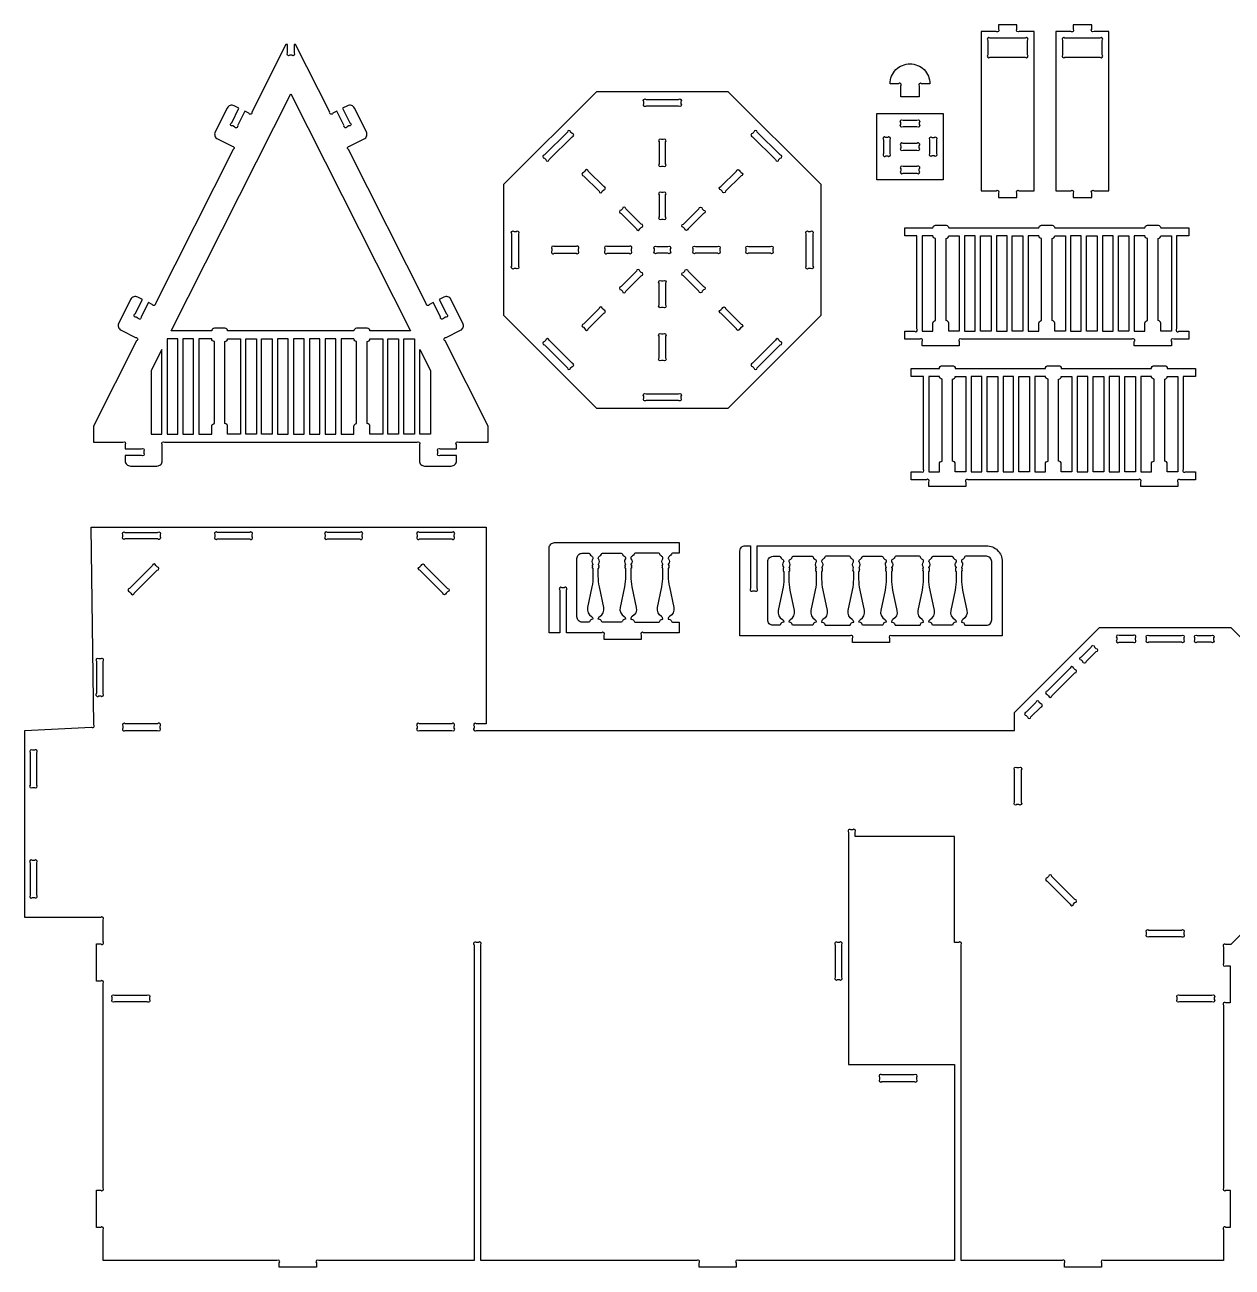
# Model space of a CAD drawing. Extents: x 40 to 213, y -58 to 93.
# Drawn here: x 40.89 to 86.45, y 14.69 to 61.56 of the extents above; entities that cross this region are included whole.
import ezdxf

# ---------------------------------------------------------------- set-up
doc = ezdxf.new("R2010")
doc.units = 0
doc.header["$MEASUREMENT"] = 0
doc.layers.get('0').update_dxf_attribs({"linetype": 'CONTINUOUS'})

msp = doc.modelspace()

# ---------------------------------------------------------------- linework, layer by layer
for points in [[(77.627, 61.559), (77.627, 61.397, -1), (77.539, 61.309), (76.977, 61.309), (76.977, 55.298), (77.539, 55.298, -1), (77.627, 55.21), (77.627, 55.048), (78.327, 55.048), (78.327, 55.21, -1), (78.415, 55.298), (78.977, 55.298), (78.977, 61.309), (78.415, 61.309, -1), (78.327, 61.397), (78.327, 61.559)], [(80.448, 61.559), (80.448, 61.397, -1), (80.359, 61.309), (79.798, 61.309), (79.798, 55.298), (80.359, 55.298, -1), (80.448, 55.21), (80.448, 55.048), (81.148, 55.048), (81.148, 55.21, -1), (81.236, 55.298), (81.798, 55.298), (81.798, 61.309), (81.236, 61.309, -1), (81.148, 61.397), (81.148, 61.559)], [(77.877, 61.059), (77.315, 61.059, 1), (77.227, 60.97), (77.227, 60.422, 1), (77.315, 60.334), (77.877, 60.334), (78.077, 60.334), (78.639, 60.334, 1), (78.727, 60.422), (78.727, 60.97, 1), (78.639, 61.059), (78.077, 61.059)], [(80.698, 61.059), (80.136, 61.059, 1), (80.048, 60.97), (80.048, 60.422, 1), (80.136, 60.334), (80.698, 60.334), (80.898, 60.334), (81.459, 60.334, 1), (81.548, 60.422), (81.548, 60.97, 1), (81.459, 61.059), (80.898, 61.059)], [(56.979, 44.913, 0.414214), (57.179, 45.113), (57.179, 45.313), (56.567, 45.313, -1), (56.479, 45.401), (56.479, 45.474, -1), (56.567, 45.563), (57.179, 45.563), (57.179, 45.724, -1), (57.267, 45.813), (58.379, 45.813), (58.379, 46.416), (56.75, 49.643, -1), (56.789, 49.762), (57.335, 50.037, 0.414214), (57.424, 50.306), (56.973, 51.199, 0.414214), (56.704, 51.287), (56.526, 51.197), (56.801, 50.651, -1), (56.762, 50.532), (56.697, 50.499, -1), (56.578, 50.538), (56.303, 51.084), (56.158, 51.011, -1), (56.04, 51.051), (53.108, 56.859, -1), (53.147, 56.977), (53.693, 57.253, 0.414214), (53.781, 57.522), (53.331, 58.414, 0.414214), (53.062, 58.503), (52.883, 58.413), (53.159, 57.867, -1), (53.12, 57.748), (53.054, 57.715, -1), (52.936, 57.754), (52.66, 58.3), (52.516, 58.227, -1), (52.397, 58.266), (51.112, 60.813), (51.054, 60.813), (51.054, 60.501, -1), (50.966, 60.413), (50.892, 60.413, -1), (50.804, 60.501), (50.804, 60.813), (50.746, 60.813), (49.461, 58.266, -1), (49.342, 58.227), (49.198, 58.3), (48.922, 57.754, -1), (48.803, 57.715), (48.738, 57.748, -1), (48.699, 57.867), (48.974, 58.413), (48.796, 58.503, 0.414214), (48.527, 58.414), (48.077, 57.522, 0.414214), (48.165, 57.253), (48.711, 56.977, -1), (48.75, 56.859), (45.818, 51.051, -1), (45.699, 51.011), (45.555, 51.084), (45.28, 50.538, -1), (45.161, 50.499), (45.095, 50.532, -1), (45.056, 50.651), (45.332, 51.197), (45.153, 51.287, 0.414214), (44.885, 51.199), (44.434, 50.306, 0.414214), (44.523, 50.037), (45.069, 49.762, -1), (45.108, 49.643), (43.479, 46.416), (43.479, 45.813), (44.591, 45.813, -1), (44.679, 45.724), (44.679, 45.563), (45.291, 45.563, -1), (45.379, 45.474), (45.379, 45.401, -1), (45.291, 45.313), (44.679, 45.313), (44.679, 45.113, 0.414214), (44.879, 44.913), (45.879, 44.913, 0.414214), (46.079, 45.113), (46.079, 45.724, -1), (46.167, 45.813), (55.691, 45.813, -1), (55.779, 45.724), (55.779, 45.113, 0.414214), (55.979, 44.913)], [(75.041, 59.338), (74.729, 59.338, 1), (74.641, 59.25), (74.641, 58.838), (73.941, 58.838), (73.941, 59.25, 1), (73.852, 59.338), (73.541, 59.338, -0.414214), (74.291, 60.088, -0.414214)], [(53.913, 50.013, 0.414214), (53.813, 50.113), (53.413, 50.113, 0.414214), (53.313, 50.013), (48.545, 50.013, 0.414214), (48.445, 50.113), (48.045, 50.113, 0.414214), (47.945, 50.013), (46.414, 50.013), (50.929, 58.956), (55.443, 50.013)], [(64.335, 58.746), (65.558, 58.746, -1), (65.647, 58.657), (65.647, 58.584, -1), (65.558, 58.496), (64.335, 58.496, -1), (64.247, 58.584), (64.247, 58.657, -1)], [(74.029, 57.962), (74.552, 57.962, -1), (74.641, 57.873), (74.641, 57.8, -1), (74.552, 57.712), (74.029, 57.712, -1), (73.941, 57.8), (73.941, 57.873, -1)], [(61.363, 57.514), (60.498, 56.65, 1), (60.498, 56.525), (60.55, 56.473, 1), (60.675, 56.473), (61.54, 57.338, 1), (61.54, 57.463), (61.488, 57.514, 1)], [(64.822, 57.142), (64.822, 56.319, 1), (64.91, 56.231), (64.983, 56.231, 1), (65.072, 56.319), (65.072, 57.142, 1), (64.983, 57.231), (64.91, 57.231, 1)], [(68.405, 57.514), (68.353, 57.463, 1), (68.353, 57.338), (69.218, 56.473, 1), (69.343, 56.473), (69.395, 56.525, 1), (69.395, 56.65), (68.53, 57.514, 1)], [(73.452, 57.312), (73.379, 57.312, 1), (73.291, 57.223), (73.291, 56.7, 1), (73.379, 56.612), (73.452, 56.612, 1), (73.541, 56.7), (73.541, 57.223, 1)], [(75.291, 57.223), (75.291, 56.7, -1), (75.202, 56.612), (75.129, 56.612, -1), (75.041, 56.7), (75.041, 57.223, -1), (75.129, 57.312), (75.202, 57.312, -1)], [(74.552, 57.087), (74.029, 57.087, 1), (73.941, 56.998), (73.941, 56.925, 1), (74.029, 56.837), (74.552, 56.837, 1), (74.641, 56.925), (74.641, 56.998, 1)], [(62.028, 56.037), (61.976, 55.985, 1), (61.976, 55.86), (62.558, 55.278, 1), (62.683, 55.278), (62.735, 55.33, 1), (62.735, 55.455), (62.153, 56.037, 1)], [(67.866, 56.037), (67.917, 55.985, -1), (67.917, 55.86), (67.335, 55.278, -1), (67.21, 55.278), (67.158, 55.33, -1), (67.158, 55.455), (67.74, 56.037, -1)], [(74.029, 55.962), (74.552, 55.962, 1), (74.641, 56.05), (74.641, 56.123, 1), (74.552, 56.212), (74.029, 56.212, 1), (73.941, 56.123), (73.941, 56.05, 1)], [(64.822, 55.142), (64.822, 54.319, 1), (64.91, 54.231), (64.983, 54.231, 1), (65.072, 54.319), (65.072, 55.142, 1), (64.983, 55.231), (64.91, 55.231, 1)], [(64.149, 54.041), (63.567, 54.622, 1), (63.442, 54.622), (63.39, 54.571, 1), (63.39, 54.446), (63.972, 53.864, 1), (64.097, 53.864), (64.149, 53.915, 1)], [(66.451, 54.622), (66.503, 54.571, -1), (66.503, 54.446), (65.921, 53.864, -1), (65.796, 53.864), (65.744, 53.915, -1), (65.744, 54.041), (66.326, 54.622, -1)], [(82.665, 49.699), (76.241, 49.699, 1), (76.153, 49.611), (76.153, 49.449), (74.753, 49.449), (74.753, 49.611, 1), (74.665, 49.699), (74.092, 49.699), (74.092, 49.999), (74.465, 49.999, 1), (74.553, 50.088), (74.553, 53.599), (74.092, 53.599), (74.092, 53.899), (75.153, 53.899, -0.414214), (75.253, 53.999), (75.653, 53.999, -0.414214), (75.753, 53.899), (79.153, 53.899, -0.414214), (79.253, 53.999), (79.653, 53.999, -0.414214), (79.753, 53.899), (83.153, 53.899, -0.414214), (83.253, 53.999), (83.653, 53.999, -0.414214), (83.753, 53.899), (84.814, 53.899), (84.814, 53.599), (84.353, 53.599), (84.353, 50.088, 1), (84.441, 49.999), (84.814, 49.999), (84.814, 49.699), (84.241, 49.699, 1), (84.153, 49.611), (84.153, 49.449), (82.753, 49.449), (82.753, 49.611, 1)], [(59.356, 53.766), (59.429, 53.766, -1), (59.517, 53.678), (59.517, 52.455, -1), (59.429, 52.366), (59.356, 52.366, -1), (59.267, 52.455), (59.267, 53.678, -1)], [(70.626, 53.678), (70.626, 52.455, -1), (70.538, 52.366), (70.465, 52.366, -1), (70.376, 52.455), (70.376, 53.678, -1), (70.465, 53.766), (70.538, 53.766, -1)], [(75.253, 50.399), (75.253, 53.499, -0.414214), (75.153, 53.599), (74.753, 53.599), (74.753, 49.999), (75.153, 49.999), (75.153, 50.299, -0.414214)], [(75.653, 50.399), (75.653, 53.499, 0.414214), (75.753, 53.599), (76.153, 53.599), (76.153, 49.999), (75.753, 49.999), (75.753, 50.299, 0.414214)], [(79.153, 49.999), (79.153, 50.299, -0.414214), (79.253, 50.399), (79.253, 53.499, -0.414214), (79.153, 53.599), (78.753, 53.599), (78.753, 49.999)], [(79.753, 49.999), (79.753, 50.299, 0.414214), (79.653, 50.399), (79.653, 53.499, 0.414214), (79.753, 53.599), (80.153, 53.599), (80.153, 49.999)], [(83.253, 50.399), (83.253, 53.499, -0.414214), (83.153, 53.599), (82.753, 53.599), (82.753, 49.999), (83.153, 49.999), (83.153, 50.299, -0.414214)], [(83.753, 49.999), (83.753, 50.299, 0.414214), (83.653, 50.399), (83.653, 53.499, 0.414214), (83.753, 53.599), (84.153, 53.599), (84.153, 49.999)], [(60.782, 53.103), (60.782, 53.03, 1), (60.87, 52.941), (61.693, 52.941, 1), (61.782, 53.03), (61.782, 53.103, 1), (61.693, 53.191), (60.87, 53.191, 1)], [(62.782, 53.103), (62.782, 53.03, 1), (62.87, 52.941), (63.693, 52.941, 1), (63.782, 53.03), (63.782, 53.103, 1), (63.693, 53.191), (62.87, 53.191, 1)], [(65.244, 53.103), (65.244, 53.03, -1), (65.155, 52.941), (64.738, 52.941, -1), (64.65, 53.03), (64.65, 53.103, -1), (64.738, 53.191), (65.155, 53.191, -1)], [(66.2, 53.191), (67.023, 53.191, -1), (67.111, 53.103), (67.111, 53.03, -1), (67.023, 52.941), (66.2, 52.941, -1), (66.111, 53.03), (66.111, 53.103, -1)], [(68.2, 53.191), (69.023, 53.191, -1), (69.111, 53.103), (69.111, 53.03, -1), (69.023, 52.941), (68.2, 52.941, -1), (68.111, 53.03), (68.111, 53.103, -1)], [(63.972, 52.268), (63.39, 51.686, 1), (63.39, 51.561), (63.442, 51.51, 1), (63.567, 51.51), (64.149, 52.092, 1), (64.149, 52.217), (64.097, 52.268, 1)], [(65.921, 52.268), (66.503, 51.686, -1), (66.503, 51.561), (66.451, 51.51, -1), (66.326, 51.51), (65.744, 52.092, -1), (65.744, 52.217), (65.796, 52.268, -1)], [(65.072, 51.813), (65.072, 50.99, -1), (64.983, 50.901), (64.91, 50.901, -1), (64.822, 50.99), (64.822, 51.813, -1), (64.91, 51.901), (64.983, 51.901, -1)], [(62.558, 50.854), (61.976, 50.272, 1), (61.976, 50.147), (62.028, 50.095, 1), (62.153, 50.095), (62.735, 50.677, 1), (62.735, 50.803), (62.683, 50.854, 1)], [(67.335, 50.854), (67.917, 50.272, -1), (67.917, 50.147), (67.866, 50.095, -1), (67.74, 50.095), (67.158, 50.677, -1), (67.158, 50.803), (67.21, 50.854, -1)], [(47.461, 46.113), (47.945, 46.113), (47.945, 46.413, -0.414214), (48.045, 46.513), (48.045, 49.613, -0.414214), (47.945, 49.713), (47.461, 49.713)], [(49.029, 46.113), (48.545, 46.113), (48.545, 46.413, 0.414214), (48.445, 46.513), (48.445, 49.613, 0.414214), (48.545, 49.713), (49.029, 49.713)], [(52.829, 46.113), (53.313, 46.113), (53.313, 46.413, -0.414214), (53.413, 46.513), (53.413, 49.613, -0.414214), (53.313, 49.713), (52.829, 49.713)], [(54.396, 46.113), (53.913, 46.113), (53.913, 46.413, 0.414214), (53.813, 46.513), (53.813, 49.613, 0.414214), (53.913, 49.713), (54.396, 49.713)], [(60.498, 49.482), (61.363, 48.618, 1), (61.488, 48.618), (61.54, 48.669, 1), (61.54, 48.794), (60.675, 49.659, 1), (60.55, 49.659), (60.498, 49.608, 1)], [(65.072, 49.813), (65.072, 48.99, -1), (64.983, 48.901), (64.91, 48.901, -1), (64.822, 48.99), (64.822, 49.813, -1), (64.91, 49.901), (64.983, 49.901, -1)], [(69.218, 49.659), (68.353, 48.794, 1), (68.353, 48.669), (68.405, 48.618, 1), (68.53, 48.618), (69.395, 49.482, 1), (69.395, 49.608), (69.343, 49.659, 1)], [(82.913, 44.396), (76.489, 44.396, 1), (76.401, 44.307), (76.401, 44.146), (75.001, 44.146), (75.001, 44.307, 1), (74.913, 44.396), (74.34, 44.396), (74.34, 44.696), (74.713, 44.696, 1), (74.801, 44.784), (74.801, 48.296), (74.34, 48.296), (74.34, 48.596), (75.401, 48.596, -0.414214), (75.501, 48.696), (75.901, 48.696, -0.414214), (76.001, 48.596), (79.401, 48.596, -0.414214), (79.501, 48.696), (79.901, 48.696, -0.414214), (80.001, 48.596), (83.401, 48.596, -0.414214), (83.501, 48.696), (83.901, 48.696, -0.414214), (84.001, 48.596), (85.062, 48.596), (85.062, 48.296), (84.601, 48.296), (84.601, 44.784, 1), (84.689, 44.696), (85.062, 44.696), (85.062, 44.396), (84.489, 44.396, 1), (84.401, 44.307), (84.401, 44.146), (83.001, 44.146), (83.001, 44.307, 1)], [(75.501, 45.096), (75.501, 48.196, -0.414214), (75.401, 48.296), (75.001, 48.296), (75.001, 44.696), (75.401, 44.696), (75.401, 44.996, -0.414214)], [(75.901, 45.096), (75.901, 48.196, 0.414214), (76.001, 48.296), (76.401, 48.296), (76.401, 44.696), (76.001, 44.696), (76.001, 44.996, 0.414214)], [(79.401, 44.696), (79.401, 44.996, -0.414214), (79.501, 45.096), (79.501, 48.196, -0.414214), (79.401, 48.296), (79.001, 48.296), (79.001, 44.696)], [(80.001, 44.696), (80.001, 44.996, 0.414214), (79.901, 45.096), (79.901, 48.196, 0.414214), (80.001, 48.296), (80.401, 48.296), (80.401, 44.696)], [(83.501, 45.096), (83.501, 48.196, -0.414214), (83.401, 48.296), (83.001, 48.296), (83.001, 44.696), (83.401, 44.696), (83.401, 44.996, -0.414214)], [(84.001, 44.696), (84.001, 44.996, 0.414214), (83.901, 45.096), (83.901, 48.196, 0.414214), (84.001, 48.296), (84.401, 48.296), (84.401, 44.696)], [(64.247, 47.475), (64.247, 47.548, -1), (64.335, 47.637), (65.558, 47.637, -1), (65.647, 47.548), (65.647, 47.475, -1), (65.558, 47.387), (64.335, 47.387, -1)], [(45.905, 42.163), (44.682, 42.163, -1), (44.594, 42.251), (44.594, 42.324, -1), (44.682, 42.413), (45.905, 42.413, -1), (45.994, 42.324), (45.994, 42.251, -1)], [(48.154, 42.163), (49.377, 42.163, 1), (49.466, 42.251), (49.466, 42.324, 1), (49.377, 42.413), (48.154, 42.413, 1), (48.066, 42.324), (48.066, 42.251, 1)], [(52.31, 42.163), (53.533, 42.163, 1), (53.622, 42.251), (53.622, 42.324, 1), (53.533, 42.413), (52.31, 42.413, 1), (52.222, 42.324), (52.222, 42.251, 1)], [(55.782, 42.163), (57.005, 42.163, 1), (57.094, 42.251), (57.094, 42.324, 1), (57.005, 42.413), (55.782, 42.413, 1), (55.694, 42.324), (55.694, 42.251, 1)], [(65.576, 38.624), (64.24, 38.624, 1), (64.151, 38.536), (64.151, 38.374), (62.751, 38.374), (62.751, 38.536, 1), (62.663, 38.624), (61.326, 38.624), (61.326, 40.236, 1), (61.238, 40.324), (61.165, 40.324, 1), (61.076, 40.236), (61.076, 38.624), (60.676, 38.624), (60.676, 41.824, -0.414214), (60.876, 42.024), (61.076, 42.024), (61.326, 42.024), (65.576, 42.024), (65.576, 41.624), (65.329, 41.624, 0.352171), (65.29, 41.593, -0.244569), (65.231, 41.522, 0.294683), (65.169, 41.433, 0.187098), (65.174, 41.419, -0.375636), (65.172, 41.207, 0.584261), (65.178, 41.191, -0.594353), (65.19, 41.154, 0.39765), (65.19, 41.14, -0.39765), (65.19, 41.11, 0.39765), (65.19, 41.097, -0.600564), (65.177, 41.06, 0.366837), (65.169, 41.05), (65.169, 40.764, 0.051698), (65.212, 40.354), (65.375, 39.576, -0.328849), (65.221, 39.239, 0.272519), (65.169, 39.151), (65.169, 39.134), (65.192, 39.134, -0.352171), (65.29, 39.056, 0.352171), (65.329, 39.024), (65.576, 39.024)], [(68.074, 41.908), (68.274, 41.908), (68.274, 40.296, 1), (68.362, 40.208), (68.435, 40.208, 1), (68.524, 40.296), (68.524, 41.908), (77.174, 41.908, -0.414214), (77.774, 41.308), (77.774, 38.508), (73.612, 38.508, 1), (73.524, 38.42), (73.524, 38.258), (72.124, 38.258), (72.124, 38.42, 1), (72.035, 38.508), (67.874, 38.508), (67.874, 41.708, -0.414214)], [(62.28, 39.239, -0.272519), (62.331, 39.151), (62.331, 39.134), (62.308, 39.134, 0.352171), (62.21, 39.056, -0.352171), (62.171, 39.024), (61.926, 39.024, -0.414214), (61.726, 39.224), (61.726, 41.424, -0.414214), (61.926, 41.624), (62.171, 41.624, -0.352171), (62.21, 41.593, 0.244569), (62.27, 41.522, -0.294683), (62.331, 41.433, -0.187098), (62.326, 41.419, 0.375636), (62.328, 41.207, -0.584261), (62.322, 41.191, 0.594353), (62.31, 41.154, -0.39765), (62.31, 41.14, 0.39765), (62.31, 41.11, -0.39765), (62.31, 41.097, 0.600564), (62.323, 41.06, -0.366837), (62.331, 41.05), (62.331, 40.764, -0.051698), (62.289, 40.354), (62.126, 39.576, 0.328849)], [(63.045, 41.624), (63.4, 41.624, -0.352171), (63.439, 41.593, 0.244569), (63.498, 41.522, -0.294683), (63.559, 41.433, -0.187098), (63.555, 41.419, 0.375636), (63.556, 41.207, -0.584261), (63.551, 41.191, 0.594353), (63.539, 41.154, -0.39765), (63.539, 41.14, 0.39765), (63.539, 41.11, -0.39765), (63.539, 41.097, 0.600564), (63.551, 41.06, -0.366837), (63.559, 41.05), (63.559, 40.764, -0.051698), (63.517, 40.354), (63.354, 39.576, 0.328849), (63.508, 39.239, -0.272519), (63.559, 39.151), (63.559, 39.134), (63.536, 39.134, 0.352171), (63.439, 39.056, -0.352171), (63.4, 39.024), (63.045, 39.024), (62.691, 39.024, -0.352171), (62.652, 39.056, 0.352171), (62.554, 39.134), (62.531, 39.134), (62.531, 39.151, -0.272519), (62.583, 39.239, 0.328849), (62.737, 39.576), (62.574, 40.354, -0.051698), (62.531, 40.764), (62.531, 41.05, -0.366837), (62.54, 41.06, 0.600564), (62.552, 41.097, -0.39765), (62.552, 41.11, 0.39765), (62.552, 41.14, -0.39765), (62.552, 41.154, 0.594353), (62.54, 41.191, -0.584261), (62.534, 41.207, 0.375636), (62.536, 41.419, -0.187098), (62.531, 41.433, -0.294683), (62.593, 41.522, 0.244569), (62.652, 41.593, -0.352171), (62.691, 41.624)], [(64.364, 39.024), (64.809, 39.024, 0.352171), (64.848, 39.056, -0.352171), (64.946, 39.134), (64.969, 39.134), (64.969, 39.151, 0.272519), (64.918, 39.239, -0.328849), (64.763, 39.576), (64.927, 40.354, 0.051698), (64.969, 40.764), (64.969, 41.05, 0.366837), (64.961, 41.06, -0.600564), (64.948, 41.097, 0.39765), (64.948, 41.11, -0.39765), (64.948, 41.14, 0.39765), (64.948, 41.154, -0.594353), (64.96, 41.191, 0.584261), (64.966, 41.207, -0.375636), (64.964, 41.419, 0.187098), (64.969, 41.433, 0.294683), (64.908, 41.522, -0.244569), (64.848, 41.593, 0.352171), (64.809, 41.624), (64.364, 41.624), (63.919, 41.624, 0.352171), (63.88, 41.593, -0.244569), (63.821, 41.522, 0.294683), (63.759, 41.433, 0.187098), (63.764, 41.419, -0.375636), (63.762, 41.207, 0.584261), (63.768, 41.191, -0.594353), (63.78, 41.154, 0.39765), (63.78, 41.14, -0.39765), (63.78, 41.11, 0.39765), (63.78, 41.097, -0.600564), (63.768, 41.06, 0.366837), (63.759, 41.05), (63.759, 40.764, 0.051698), (63.802, 40.354), (63.965, 39.576, -0.328849), (63.811, 39.239, 0.272519), (63.759, 39.151), (63.759, 39.134), (63.782, 39.134, -0.352171), (63.88, 39.056, 0.352171), (63.919, 39.024)], [(69.477, 39.122, -0.272519), (69.529, 39.035), (69.529, 39.018), (69.506, 39.018, 0.352171), (69.408, 38.939, -0.352171), (69.369, 38.908), (69.124, 38.908, -0.414214), (68.924, 39.108), (68.924, 41.308, -0.414214), (69.124, 41.508), (69.369, 41.508, -0.352171), (69.408, 41.477, 0.244569), (69.467, 41.406, -0.294683), (69.529, 41.316, -0.187098), (69.524, 41.303, 0.375636), (69.526, 41.091, -0.584261), (69.52, 41.074, 0.594353), (69.508, 41.038, -0.39765), (69.508, 41.024, 0.39765), (69.508, 40.994, -0.39765), (69.508, 40.98, 0.600564), (69.52, 40.943, -0.366837), (69.529, 40.934), (69.529, 40.647, -0.051698), (69.486, 40.237), (69.323, 39.459, 0.328849)], [(70.243, 41.508), (70.597, 41.508, -0.352171), (70.636, 41.477, 0.244569), (70.695, 41.406, -0.294683), (70.757, 41.316, -0.187098), (70.752, 41.303, 0.375636), (70.754, 41.091, -0.584261), (70.748, 41.074, 0.594353), (70.736, 41.038, -0.39765), (70.736, 41.024, 0.39765), (70.736, 40.994, -0.39765), (70.736, 40.98, 0.600564), (70.748, 40.943, -0.366837), (70.757, 40.934), (70.757, 40.647, -0.051698), (70.714, 40.237), (70.551, 39.459, 0.328849), (70.705, 39.122, -0.272519), (70.757, 39.035), (70.757, 39.018), (70.734, 39.018, 0.352171), (70.636, 38.939, -0.352171), (70.597, 38.908), (70.243, 38.908), (69.888, 38.908, -0.352171), (69.849, 38.939, 0.352171), (69.752, 39.018), (69.729, 39.018), (69.729, 39.035, -0.272519), (69.78, 39.122, 0.328849), (69.934, 39.459), (69.771, 40.237, -0.051698), (69.729, 40.647), (69.729, 40.934, -0.366837), (69.737, 40.943, 0.600564), (69.749, 40.98, -0.39765), (69.749, 40.994, 0.39765), (69.749, 41.024, -0.39765), (69.749, 41.038, 0.594353), (69.737, 41.074, -0.584261), (69.732, 41.091, 0.375636), (69.733, 41.303, -0.187098), (69.729, 41.316, -0.294683), (69.79, 41.406, 0.244569), (69.849, 41.477, -0.352171), (69.888, 41.508)], [(71.562, 38.908), (72.007, 38.908, 0.352171), (72.046, 38.939, -0.352171), (72.143, 39.018), (72.167, 39.018), (72.167, 39.035, 0.272519), (72.115, 39.122, -0.328849), (71.961, 39.459), (72.124, 40.237, 0.051698), (72.167, 40.647), (72.167, 40.934, 0.366837), (72.158, 40.943, -0.600564), (72.146, 40.98, 0.39765), (72.146, 40.994, -0.39765), (72.146, 41.024, 0.39765), (72.146, 41.038, -0.594353), (72.158, 41.074, 0.584261), (72.163, 41.091, -0.375636), (72.162, 41.303, 0.187098), (72.166, 41.316, 0.294683), (72.105, 41.406, -0.244569), (72.046, 41.477, 0.352171), (72.007, 41.508), (71.562, 41.508), (71.117, 41.508, 0.352171), (71.078, 41.477, -0.244569), (71.018, 41.406, 0.294683), (70.957, 41.316, 0.187098), (70.962, 41.303, -0.375636), (70.96, 41.091, 0.584261), (70.966, 41.074, -0.594353), (70.978, 41.038, 0.39765), (70.978, 41.024, -0.39765), (70.978, 40.994, 0.39765), (70.978, 40.98, -0.600564), (70.965, 40.943, 0.366837), (70.957, 40.934), (70.957, 40.647, 0.051698), (70.999, 40.237), (71.162, 39.459, -0.328849), (71.008, 39.122, 0.272519), (70.957, 39.035), (70.957, 39.018), (70.98, 39.018, -0.352171), (71.078, 38.939, 0.352171), (71.117, 38.908)], [(72.881, 41.508), (73.235, 41.508, -0.352171), (73.274, 41.477, 0.244569), (73.333, 41.406, -0.294683), (73.395, 41.316, -0.187098), (73.39, 41.303, 0.375636), (73.392, 41.091, -0.584261), (73.386, 41.074, 0.594353), (73.374, 41.038, -0.39765), (73.374, 41.024, 0.39765), (73.374, 40.994, -0.39765), (73.374, 40.98, 0.600564), (73.386, 40.943, -0.366837), (73.395, 40.934), (73.395, 40.647, -0.051698), (73.352, 40.237), (73.189, 39.459, 0.328849), (73.343, 39.122, -0.272519), (73.395, 39.035), (73.395, 39.018), (73.372, 39.018, 0.352171), (73.274, 38.939, -0.352171), (73.235, 38.908), (72.881, 38.908), (72.526, 38.908, -0.352171), (72.487, 38.939, 0.352171), (72.39, 39.018), (72.367, 39.018), (72.367, 39.035, -0.272519), (72.418, 39.122, 0.328849), (72.572, 39.459), (72.409, 40.237, -0.051698), (72.367, 40.647), (72.367, 40.934, -0.366837), (72.375, 40.943, 0.600564), (72.387, 40.98, -0.39765), (72.387, 40.994, 0.39765), (72.387, 41.024, -0.39765), (72.387, 41.038, 0.594353), (72.375, 41.074, -0.584261), (72.37, 41.091, 0.375636), (72.371, 41.303, -0.187098), (72.367, 41.316, -0.294683), (72.428, 41.406, 0.244569), (72.487, 41.477, -0.352171), (72.526, 41.508)], [(74.2, 38.908), (74.645, 38.908, 0.352171), (74.684, 38.939, -0.352171), (74.781, 39.018), (74.804, 39.018), (74.804, 39.035, 0.272519), (74.753, 39.122, -0.328849), (74.599, 39.459), (74.762, 40.237, 0.051698), (74.804, 40.647), (74.804, 40.934, 0.366837), (74.796, 40.943, -0.600564), (74.784, 40.98, 0.39765), (74.784, 40.994, -0.39765), (74.784, 41.024, 0.39765), (74.784, 41.038, -0.594353), (74.796, 41.074, 0.584261), (74.801, 41.091, -0.375636), (74.8, 41.303, 0.187098), (74.804, 41.316, 0.294683), (74.743, 41.406, -0.244569), (74.684, 41.477, 0.352171), (74.645, 41.508), (74.2, 41.508), (73.754, 41.508, 0.352171), (73.715, 41.477, -0.244569), (73.656, 41.406, 0.294683), (73.595, 41.316, 0.187098), (73.6, 41.303, -0.375636), (73.598, 41.091, 0.584261), (73.603, 41.074, -0.594353), (73.615, 41.038, 0.39765), (73.615, 41.024, -0.39765), (73.615, 40.994, 0.39765), (73.615, 40.98, -0.600564), (73.603, 40.943, 0.366837), (73.595, 40.934), (73.595, 40.647, 0.051698), (73.637, 40.237), (73.8, 39.459, -0.328849), (73.646, 39.122, 0.272519), (73.595, 39.035), (73.595, 39.018), (73.618, 39.018, -0.352171), (73.715, 38.939, 0.352171), (73.754, 38.908)], [(75.519, 41.508), (75.873, 41.508, -0.352171), (75.912, 41.477, 0.244569), (75.971, 41.406, -0.294683), (76.033, 41.316, -0.187098), (76.028, 41.303, 0.375636), (76.03, 41.091, -0.584261), (76.024, 41.074, 0.594353), (76.012, 41.038, -0.39765), (76.012, 41.024, 0.39765), (76.012, 40.994, -0.39765), (76.012, 40.98, 0.600564), (76.024, 40.943, -0.366837), (76.033, 40.934), (76.033, 40.647, -0.051698), (75.99, 40.237), (75.827, 39.459, 0.328849), (75.981, 39.122, -0.272519), (76.033, 39.035), (76.033, 39.018), (76.01, 39.018, 0.352171), (75.912, 38.939, -0.352171), (75.873, 38.908), (75.519, 38.908), (75.164, 38.908, -0.352171), (75.125, 38.939, 0.352171), (75.027, 39.018), (75.004, 39.018), (75.004, 39.035, -0.272519), (75.056, 39.122, 0.328849), (75.21, 39.459), (75.047, 40.237, -0.051698), (75.004, 40.647), (75.004, 40.934, -0.366837), (75.013, 40.943, 0.600564), (75.025, 40.98, -0.39765), (75.025, 40.994, 0.39765), (75.025, 41.024, -0.39765), (75.025, 41.038, 0.594353), (75.013, 41.074, -0.584261), (75.008, 41.091, 0.375636), (75.009, 41.303, -0.187098), (75.004, 41.316, -0.294683), (75.066, 41.406, 0.244569), (75.125, 41.477, -0.352171), (75.164, 41.508)], [(77.374, 39.108), (77.374, 41.308, 0.414214), (77.174, 41.508), (76.392, 41.508, 0.352171), (76.353, 41.477, -0.244569), (76.294, 41.406, 0.294683), (76.233, 41.316, 0.187098), (76.237, 41.303, -0.375636), (76.236, 41.091, 0.584261), (76.241, 41.074, -0.594353), (76.253, 41.038, 0.39765), (76.253, 41.024, -0.39765), (76.253, 40.994, 0.39765), (76.253, 40.98, -0.600564), (76.241, 40.943, 0.366837), (76.233, 40.934), (76.233, 40.647, 0.051698), (76.275, 40.237), (76.438, 39.459, -0.328849), (76.284, 39.122, 0.272519), (76.233, 39.035), (76.233, 39.018), (76.256, 39.018, -0.352171), (76.353, 38.939, 0.352171), (76.392, 38.908), (77.174, 38.908, 0.414214)], [(45.71, 41.161), (44.846, 40.296, 1), (44.846, 40.171), (44.897, 40.12, 1), (45.022, 40.12), (45.887, 40.984, 1), (45.887, 41.11), (45.835, 41.161, 1)], [(55.977, 41.161), (56.842, 40.296, -1), (56.842, 40.171), (56.79, 40.12, -1), (56.665, 40.12), (55.8, 40.984, -1), (55.8, 41.11), (55.852, 41.161, -1)], [(82.184, 38.268), (82.707, 38.268, 1), (82.795, 38.357), (82.795, 38.43, 1), (82.707, 38.518), (82.184, 38.518, 1), (82.095, 38.43), (82.095, 38.357, 1)], [(83.308, 38.518), (84.531, 38.518, -1), (84.62, 38.43), (84.62, 38.357, -1), (84.531, 38.268), (83.308, 38.268, -1), (83.22, 38.357), (83.22, 38.43, -1)], [(85.133, 38.518), (85.656, 38.518, -1), (85.744, 38.43), (85.744, 38.357, -1), (85.656, 38.268), (85.133, 38.268, -1), (85.044, 38.357), (85.044, 38.43, -1)], [(80.761, 37.712), (81.131, 38.082, -1), (81.256, 38.082), (81.308, 38.03, -1), (81.308, 37.905), (80.938, 37.536, -1), (80.813, 37.536), (80.761, 37.587, -1)], [(43.594, 37.553), (43.594, 36.33, 1), (43.682, 36.241), (43.755, 36.241, 1), (43.844, 36.33), (43.844, 37.553, 1), (43.755, 37.641), (43.682, 37.641, 1)], [(79.471, 36.297), (79.523, 36.245, 1), (79.648, 36.245), (80.513, 37.11, 1), (80.513, 37.235), (80.461, 37.287, 1), (80.336, 37.287), (79.471, 36.422, 1)], [(78.853, 35.45), (79.223, 35.82, 1), (79.223, 35.945), (79.171, 35.997, 1), (79.046, 35.997), (78.676, 35.627, 1), (78.676, 35.502), (78.728, 35.45, 1)], [(44.682, 34.941), (45.905, 34.941, 1), (45.994, 35.03), (45.994, 35.103, 1), (45.905, 35.191), (44.682, 35.191, 1), (44.594, 35.103), (44.594, 35.03, 1)], [(57.005, 35.191), (55.782, 35.191, 1), (55.694, 35.103), (55.694, 35.03, 1), (55.782, 34.941), (57.005, 34.941, 1), (57.094, 35.03), (57.094, 35.103, 1)], [(41.094, 34.103), (41.094, 32.88, 1), (41.182, 32.791), (41.255, 32.791, 1), (41.344, 32.88), (41.344, 34.103, 1), (41.255, 34.191), (41.182, 34.191, 1)], [(78.329, 33.539), (78.402, 33.539, -1), (78.49, 33.45), (78.49, 32.227, -1), (78.402, 32.139), (78.329, 32.139, -1), (78.24, 32.227), (78.24, 33.45, -1)], [(41.094, 29.946), (41.094, 28.723, 1), (41.182, 28.635), (41.255, 28.635, 1), (41.344, 28.723), (41.344, 29.946, 1), (41.255, 30.035), (41.182, 30.035, 1)], [(80.513, 28.567), (79.648, 29.432, 1), (79.523, 29.432), (79.471, 29.38, 1), (79.471, 29.255), (80.336, 28.39, 1), (80.461, 28.39), (80.513, 28.442, 1)], [(84.531, 27.159), (83.308, 27.159, -1), (83.22, 27.248), (83.22, 27.32, -1), (83.308, 27.409), (84.531, 27.409, -1), (84.62, 27.32), (84.62, 27.248, -1)], [(71.469, 26.853), (71.469, 25.63, 1), (71.557, 25.541), (71.63, 25.541, 1), (71.719, 25.63), (71.719, 26.853, 1), (71.63, 26.941), (71.557, 26.941, 1)], [(44.282, 24.952), (45.505, 24.952, -1), (45.593, 24.863), (45.593, 24.791, -1), (45.505, 24.702), (44.282, 24.702, -1), (44.193, 24.791), (44.193, 24.863, -1)], [(85.684, 24.702), (84.461, 24.702, -1), (84.372, 24.791), (84.372, 24.863, -1), (84.461, 24.952), (85.684, 24.952, -1), (85.772, 24.863), (85.772, 24.791, -1)], [(73.232, 21.691), (74.455, 21.691, 1), (74.544, 21.78), (74.544, 21.853, 1), (74.455, 21.941), (73.232, 21.941, 1), (73.144, 21.853), (73.144, 21.78, 1)]]:
    msp.add_lwpolyline(points, format="xyb", close=True)
for points in [[(67.423, 47.087), (62.47, 47.087), (58.967, 50.589), (58.967, 55.543), (62.47, 59.046), (67.423, 59.046), (70.926, 55.543), (70.926, 50.589)], [(73.941, 58.212), (75.541, 58.212), (75.541, 55.712), (73.041, 55.712), (73.041, 58.212)], [(76.753, 49.999), (76.753, 53.599), (76.353, 53.599), (76.353, 49.999)], [(77.353, 53.599), (77.353, 49.999), (76.953, 49.999), (76.953, 53.599)], [(77.953, 49.999), (77.953, 53.599), (77.553, 53.599), (77.553, 49.999)], [(78.553, 53.599), (78.553, 49.999), (78.153, 49.999), (78.153, 53.599)], [(80.353, 53.599), (80.353, 49.999), (80.753, 49.999), (80.753, 53.599)], [(80.953, 49.999), (80.953, 53.599), (81.353, 53.599), (81.353, 49.999)], [(81.553, 53.599), (81.553, 49.999), (81.953, 49.999), (81.953, 53.599)], [(82.153, 49.999), (82.153, 53.599), (82.553, 53.599), (82.553, 49.999)], [(46.661, 49.713), (46.261, 49.713), (46.261, 46.113), (46.661, 46.113)], [(47.261, 49.713), (46.861, 49.713), (46.861, 46.113), (47.261, 46.113)], [(49.229, 46.113), (49.229, 49.713), (49.629, 49.713), (49.629, 46.113)], [(49.829, 49.713), (50.229, 49.713), (50.229, 46.113), (49.829, 46.113)], [(50.829, 46.113), (50.829, 49.713), (50.429, 49.713), (50.429, 46.113)], [(51.029, 49.713), (51.029, 46.113), (51.429, 46.113), (51.429, 49.713)], [(52.029, 49.713), (51.629, 49.713), (51.629, 46.113), (52.029, 46.113)], [(52.629, 49.713), (52.229, 49.713), (52.229, 46.113), (52.629, 46.113)], [(54.596, 49.713), (54.996, 49.713), (54.996, 46.113), (54.596, 46.113)], [(55.196, 49.713), (55.596, 49.713), (55.596, 46.113), (55.196, 46.113)], [(45.661, 48.521), (45.661, 46.113), (46.061, 46.113), (46.061, 49.313)], [(56.196, 48.521), (56.196, 46.113), (55.796, 46.113), (55.796, 49.313)], [(77.001, 44.696), (77.001, 48.296), (76.601, 48.296), (76.601, 44.696)], [(77.601, 48.296), (77.601, 44.696), (77.201, 44.696), (77.201, 48.296)], [(78.201, 44.696), (78.201, 48.296), (77.801, 48.296), (77.801, 44.696)], [(78.801, 48.296), (78.801, 44.696), (78.401, 44.696), (78.401, 48.296)], [(80.601, 48.296), (80.601, 44.696), (81.001, 44.696), (81.001, 48.296)], [(81.201, 44.696), (81.201, 48.296), (81.601, 48.296), (81.601, 44.696)], [(81.801, 48.296), (81.801, 44.696), (82.201, 44.696), (82.201, 48.296)], [(82.401, 44.696), (82.401, 48.296), (82.801, 48.296), (82.801, 44.696)]]:
    msp.add_lwpolyline(points, close=True)
msp.add_lwpolyline([(89.899, 30.362), (86.397, 26.859), (86.21, 26.859, 1), (86.122, 26.77), (86.122, 26.148, 1), (86.21, 26.059), (86.372, 26.059), (86.372, 24.659), (86.21, 24.659, 1), (86.122, 24.571), (86.122, 17.68, 1), (86.21, 17.591), (86.372, 17.591), (86.372, 16.191), (86.21, 16.191, 1), (86.122, 16.103), (86.122, 14.941), (81.609, 14.941, 1), (81.52, 14.853), (81.52, 14.691), (80.12, 14.691), (80.12, 14.853, 1), (80.032, 14.941), (76.219, 14.941), (76.219, 26.853, 1), (76.13, 26.941), (75.969, 26.941), (75.969, 30.941), (72.219, 30.941), (72.219, 31.103, 1), (72.13, 31.191), (72.057, 31.191, 1), (71.969, 31.103), (71.969, 22.341), (75.969, 22.341), (75.969, 14.941), (67.82, 14.941, 1), (67.731, 14.853), (67.731, 14.691), (66.331, 14.691), (66.331, 14.853, 1), (66.243, 14.941), (58.094, 14.941), (58.094, 26.853, 1), (58.005, 26.941), (57.932, 26.941, 1), (57.844, 26.853), (57.844, 14.941), (51.982, 14.941, 1), (51.894, 14.853), (51.894, 14.691), (50.494, 14.691), (50.494, 14.853, 1), (50.405, 14.941), (43.844, 14.941), (43.844, 16.103, 1), (43.755, 16.191), (43.594, 16.191), (43.594, 17.591), (43.755, 17.591, 1), (43.844, 17.68), (43.844, 25.396, 1), (43.755, 25.485), (43.594, 25.485), (43.594, 26.885), (43.755, 26.885, 1), (43.844, 26.973), (43.844, 27.796, 1), (43.755, 27.885), (40.894, 27.885), (40.894, 34.941), (43.408, 35.062, 1), (43.493, 35.152), (43.394, 42.613), (58.294, 42.613), (58.294, 35.191), (57.932, 35.191, 1), (57.844, 35.103), (57.844, 35.03, 1), (57.932, 34.941), (78.24, 34.941), (78.24, 35.615), (81.443, 38.818), (86.397, 38.818), (89.899, 35.315)], format="xyb")

doc.saveas('drawing.dxf')
